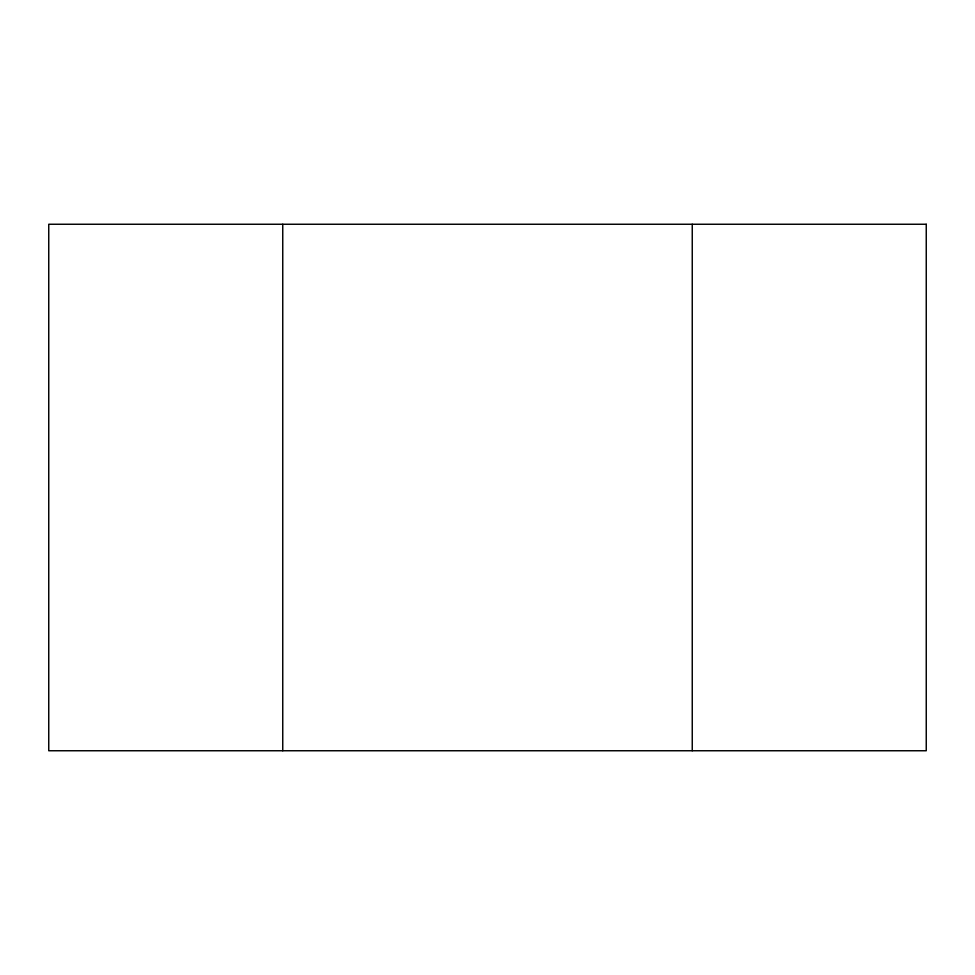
<?xml version="1.0" encoding="UTF-8"?>
<svg xmlns="http://www.w3.org/2000/svg" width="975" height="975" viewBox="0 0 975 975"><rect width="100%" height="100%" fill="white"/><g stroke="black" fill="none" stroke-linecap="round" stroke-linejoin="round"><path stroke-width="1.46" d="M692.25 224.25L692.25 750.75M282.75 224.25L282.75 750.75M926.25 224.25L48.75 224.25L48.75 750.75L926.25 750.75L926.25 224.25"/></g></svg>
